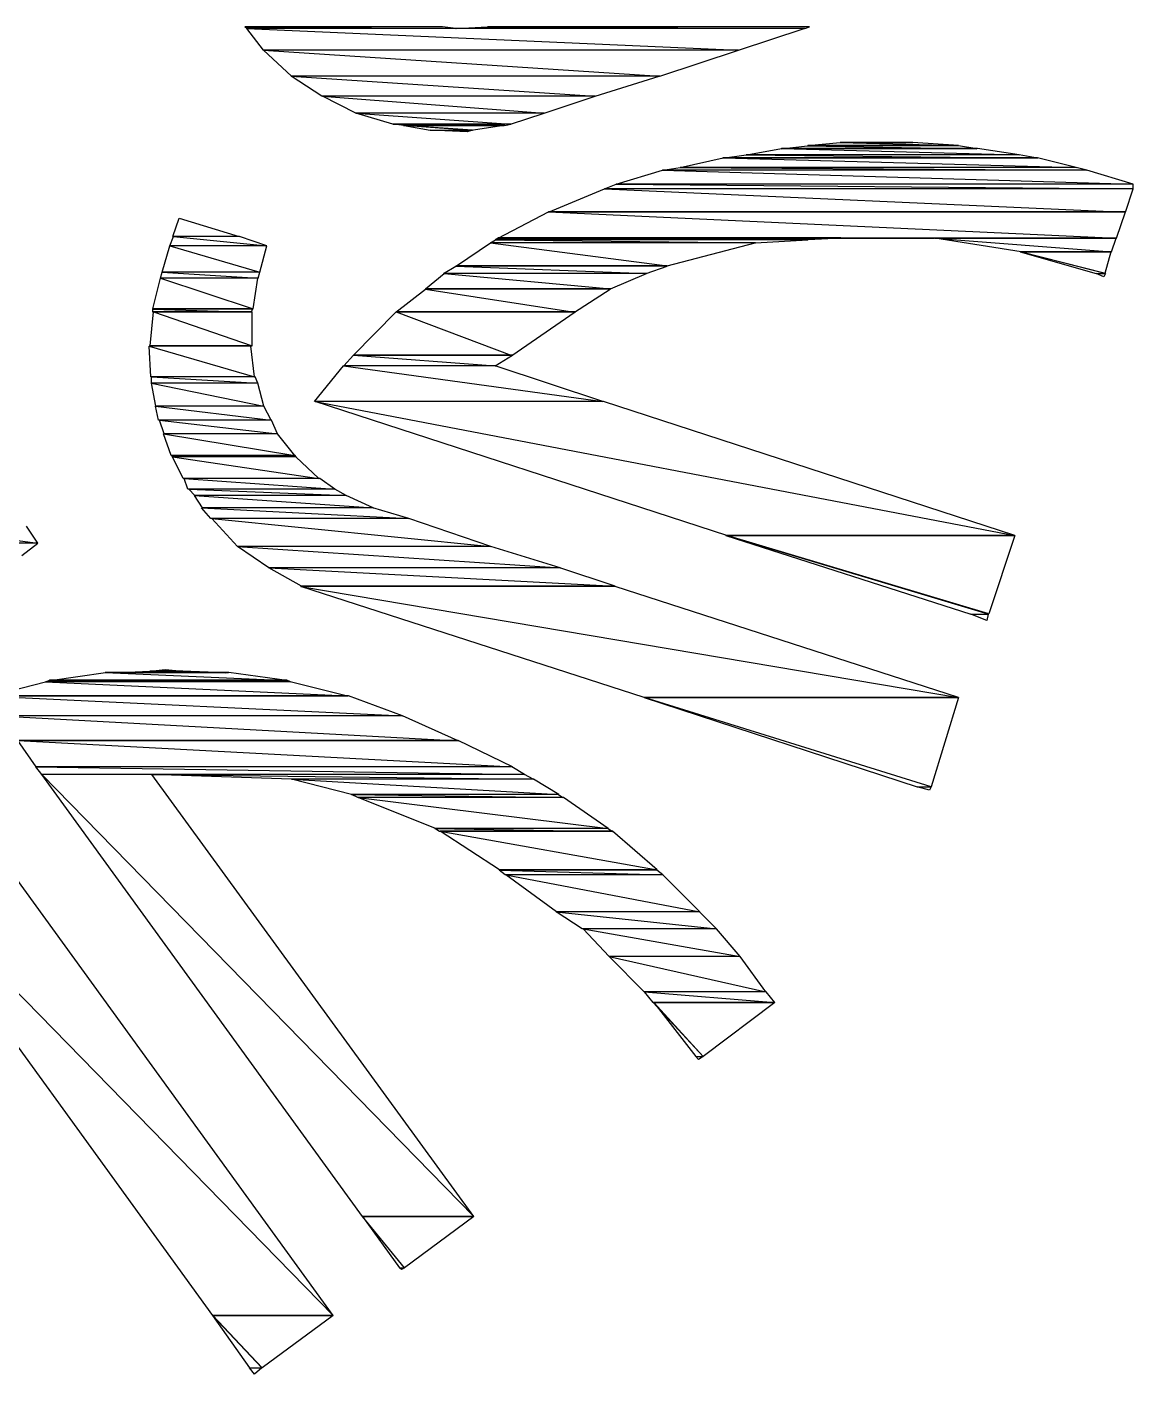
# Model space of a CAD drawing. Header units: millimetres. Extents: x 10 to 831, y 7 to 587.
# Drawn here: x 765.47 to 773.06, y 141.43 to 150.68 of the extents above; entities that cross this region are included whole.
import ezdxf

# ---------------------------------------------------------------- set-up
doc = ezdxf.new("R2010")
doc.units = ezdxf.units.MM
doc.layers.get('0').update_dxf_attribs({"linetype": 'CONTINUOUS'})

msp = doc.modelspace()

# ---------------------------------------------------------------- linework, layer by layer
at = {"color": 0}
for p, q in [((768.322, 150.682), (766.964, 150.682)), ((766.964, 150.682), (768.413, 150.671)), ((766.964, 150.682), (768.413, 150.671)), ((768.322, 150.682), (766.964, 150.682)), ((766.964, 150.682), (768.413, 150.671)), ((766.964, 150.682), (768.413, 150.671)), ((766.978, 150.671), (766.964, 150.682)), ((768.413, 150.671), (766.978, 150.671)), ((768.413, 150.671), (766.978, 150.671)), ((770.805, 150.671), (766.978, 150.671)), ((766.978, 150.671), (770.354, 150.523)), ((766.978, 150.671), (770.354, 150.523)), ((770.805, 150.671), (766.978, 150.671)), ((766.978, 150.671), (770.354, 150.523)), ((766.978, 150.671), (770.354, 150.523)), ((767.091, 150.523), (766.978, 150.671)), ((768.413, 150.671), (768.322, 150.682)), ((768.413, 150.671), (768.322, 150.682)), ((768.417, 150.672), (768.629, 150.682)), ((770.809, 150.672), (768.417, 150.672)), ((770.809, 150.672), (768.417, 150.672)), ((770.841, 150.682), (768.629, 150.682)), ((768.629, 150.682), (770.809, 150.672)), ((768.629, 150.682), (770.809, 150.672)), ((770.841, 150.682), (768.629, 150.682)), ((768.629, 150.682), (770.809, 150.672)), ((768.629, 150.682), (770.809, 150.672)), ((770.354, 150.523), (770.805, 150.671)), ((770.354, 150.523), (770.805, 150.671)), ((770.809, 150.672), (770.841, 150.682)), ((770.809, 150.672), (770.841, 150.682)), ((770.354, 150.523), (767.091, 150.523)), ((770.354, 150.523), (767.091, 150.523)), ((770.354, 150.523), (767.091, 150.523)), ((767.091, 150.523), (769.814, 150.343)), ((767.091, 150.523), (769.814, 150.343)), ((770.354, 150.523), (767.091, 150.523)), ((767.091, 150.523), (769.814, 150.343)), ((767.091, 150.523), (769.814, 150.343)), ((767.285, 150.343), (767.091, 150.523)), ((769.814, 150.343), (770.354, 150.523)), ((769.814, 150.343), (770.354, 150.523)), ((769.81, 150.343), (767.281, 150.343)), ((767.281, 150.343), (769.369, 150.206)), ((767.281, 150.343), (769.369, 150.206)), ((769.81, 150.343), (767.281, 150.343)), ((767.281, 150.343), (769.369, 150.206)), ((767.281, 150.343), (769.369, 150.206)), ((767.493, 150.206), (767.281, 150.343)), ((769.814, 150.343), (767.285, 150.343)), ((769.814, 150.343), (767.285, 150.343)), ((769.369, 150.206), (769.81, 150.343)), ((769.369, 150.206), (769.81, 150.343)), ((769.369, 150.206), (767.493, 150.206)), ((769.369, 150.206), (767.493, 150.206)), ((769.369, 150.206), (767.496, 150.206)), ((767.496, 150.206), (769.02, 150.089)), ((767.496, 150.206), (769.02, 150.089)), ((769.369, 150.206), (767.496, 150.206)), ((767.496, 150.206), (769.02, 150.089)), ((767.496, 150.206), (769.02, 150.089)), ((767.726, 150.089), (767.496, 150.206)), ((769.02, 150.089), (769.369, 150.206)), ((769.02, 150.089), (769.369, 150.206)), ((769.02, 150.089), (767.726, 150.089)), ((769.02, 150.089), (767.726, 150.089)), ((769.02, 150.089), (767.726, 150.089)), ((767.726, 150.089), (768.787, 150.015)), ((767.726, 150.089), (768.787, 150.015)), ((769.02, 150.089), (767.726, 150.089)), ((767.726, 150.089), (768.787, 150.015)), ((767.726, 150.089), (768.787, 150.015)), ((767.98, 150.015), (767.726, 150.089)), ((768.787, 150.015), (769.02, 150.089)), ((768.787, 150.015), (769.02, 150.089)), ((768.787, 150.015), (767.98, 150.015)), ((768.787, 150.015), (767.98, 150.015)), ((768.791, 150.015), (767.983, 150.015)), ((767.983, 150.015), (768.749, 150.005)), ((767.983, 150.015), (768.749, 150.005)), ((768.791, 150.015), (767.983, 150.015)), ((767.983, 150.015), (768.749, 150.005)), ((767.983, 150.015), (768.749, 150.005)), ((768.057, 150.005), (767.983, 150.015)), ((768.054, 150.005), (768.742, 150.005)), ((768.054, 150.005), (768.742, 150.005)), ((768.519, 149.972), (768.054, 150.005)), ((768.749, 150.005), (768.057, 150.005)), ((768.749, 150.005), (768.057, 150.005)), ((768.057, 150.005), (768.237, 149.973)), ((768.526, 149.973), (768.057, 150.005)), ((768.057, 150.005), (768.237, 149.973)), ((768.526, 149.973), (768.057, 150.005)), ((768.237, 149.973), (768.526, 149.973)), ((768.237, 149.973), (768.526, 149.973)), ((768.237, 149.973), (768.526, 149.973)), ((768.237, 149.973), (768.526, 149.973)), ((768.491, 149.962), (768.237, 149.973)), ((768.526, 149.973), (768.491, 149.962)), ((768.526, 149.973), (768.491, 149.962)), ((768.742, 150.005), (768.519, 149.972)), ((768.742, 150.005), (768.519, 149.972)), ((768.749, 150.005), (768.791, 150.015)), ((768.749, 150.005), (768.791, 150.015)), ((770.647, 149.845), (770.827, 149.866)), ((771.864, 149.866), (770.827, 149.866)), ((770.827, 149.866), (771.991, 149.845)), ((770.827, 149.866), (771.991, 149.845)), ((771.864, 149.866), (770.827, 149.866)), ((770.827, 149.866), (771.991, 149.845)), ((770.827, 149.866), (771.991, 149.845)), ((770.83, 149.867), (771.052, 149.888)), ((771.864, 149.867), (770.83, 149.867)), ((771.864, 149.867), (770.83, 149.867)), ((771.55, 149.888), (771.052, 149.888)), ((771.55, 149.888), (771.052, 149.888)), ((771.052, 149.888), (771.465, 149.888)), ((771.55, 149.888), (771.052, 149.888)), ((771.052, 149.888), (771.864, 149.867)), ((771.052, 149.888), (771.864, 149.867)), ((771.55, 149.888), (771.052, 149.888)), ((771.052, 149.888), (771.864, 149.867)), ((771.052, 149.888), (771.864, 149.867)), ((771.465, 149.888), (771.55, 149.888)), ((771.465, 149.888), (771.55, 149.888)), ((771.864, 149.867), (771.55, 149.888)), ((771.864, 149.867), (771.55, 149.888)), ((771.991, 149.845), (771.864, 149.866)), ((771.991, 149.845), (771.864, 149.866)), ((769.952, 149.718), (770.248, 149.783)), ((770.244, 149.782), (770.407, 149.804)), ((772.407, 149.782), (770.244, 149.782)), ((772.407, 149.782), (770.244, 149.782)), ((772.407, 149.783), (770.248, 149.783)), ((770.248, 149.783), (772.672, 149.718)), ((770.248, 149.783), (772.672, 149.718)), ((772.407, 149.783), (770.248, 149.783)), ((770.248, 149.783), (772.672, 149.718)), ((770.248, 149.783), (772.672, 149.718)), ((772.28, 149.804), (770.407, 149.804)), ((770.407, 149.804), (772.407, 149.782)), ((770.407, 149.804), (772.407, 149.782)), ((772.28, 149.804), (770.407, 149.804)), ((770.407, 149.804), (772.407, 149.782)), ((770.407, 149.804), (772.407, 149.782)), ((770.41, 149.804), (770.65, 149.847)), ((772.28, 149.804), (770.41, 149.804)), ((772.28, 149.804), (770.41, 149.804)), ((771.991, 149.845), (770.647, 149.845)), ((771.991, 149.845), (770.647, 149.845)), ((771.994, 149.847), (770.65, 149.847)), ((770.65, 149.847), (772.28, 149.804)), ((770.65, 149.847), (772.28, 149.804)), ((771.994, 149.847), (770.65, 149.847)), ((770.65, 149.847), (772.28, 149.804)), ((770.65, 149.847), (772.28, 149.804)), ((772.28, 149.804), (771.994, 149.847)), ((772.28, 149.804), (771.994, 149.847)), ((772.407, 149.782), (772.28, 149.804)), ((772.407, 149.782), (772.28, 149.804)), ((772.672, 149.718), (772.407, 149.783)), ((772.672, 149.718), (772.407, 149.783)), ((769.514, 149.602), (769.832, 149.698)), ((772.746, 149.698), (769.832, 149.698)), ((769.832, 149.698), (773.063, 149.602)), ((769.832, 149.698), (773.063, 149.602)), ((772.746, 149.698), (769.832, 149.698)), ((769.832, 149.698), (773.063, 149.602)), ((769.832, 149.698), (773.063, 149.602)), ((769.835, 149.698), (769.952, 149.718)), ((772.746, 149.698), (769.835, 149.698)), ((772.746, 149.698), (769.835, 149.698)), ((772.672, 149.718), (769.952, 149.718)), ((772.672, 149.718), (769.952, 149.718)), ((772.672, 149.718), (769.952, 149.718)), ((769.952, 149.718), (772.746, 149.698)), ((769.952, 149.718), (772.746, 149.698)), ((772.672, 149.718), (769.952, 149.718)), ((769.952, 149.718), (772.746, 149.698)), ((769.952, 149.718), (772.746, 149.698)), ((772.746, 149.698), (772.672, 149.718)), ((772.746, 149.698), (772.672, 149.718)), ((773.063, 149.602), (772.746, 149.698)), ((773.063, 149.602), (772.746, 149.698)), ((769.433, 149.571), (769.514, 149.602)), ((773.063, 149.602), (769.514, 149.602)), ((773.063, 149.602), (769.514, 149.602)), ((773.063, 149.602), (769.514, 149.602)), ((769.514, 149.602), (773.063, 149.571)), ((769.514, 149.602), (773.063, 149.571)), ((773.063, 149.602), (769.514, 149.602)), ((769.514, 149.602), (773.063, 149.571)), ((769.514, 149.602), (773.063, 149.571)), ((773.063, 149.571), (773.063, 149.602)), ((773.063, 149.571), (773.063, 149.602)), ((769.048, 149.411), (769.433, 149.571)), ((773.063, 149.571), (769.433, 149.571)), ((773.063, 149.571), (769.433, 149.571)), ((773.063, 149.571), (769.433, 149.571)), ((769.433, 149.571), (773.01, 149.411)), ((769.433, 149.571), (773.01, 149.411)), ((773.063, 149.571), (769.433, 149.571)), ((769.433, 149.571), (773.01, 149.411)), ((769.433, 149.571), (773.01, 149.411)), ((773.01, 149.411), (773.063, 149.571)), ((773.01, 149.411), (773.063, 149.571)), ((768.703, 149.232), (769.048, 149.412)), ((773.01, 149.412), (769.048, 149.412)), ((769.048, 149.412), (772.95, 149.232)), ((769.048, 149.412), (772.95, 149.232)), ((773.01, 149.412), (769.048, 149.412)), ((769.048, 149.412), (772.95, 149.232)), ((769.048, 149.412), (772.95, 149.232)), ((773.01, 149.411), (769.048, 149.411)), ((773.01, 149.411), (769.048, 149.411)), ((772.95, 149.232), (773.01, 149.412)), ((772.95, 149.232), (773.01, 149.412)), ((766.47, 149.243), (766.512, 149.37)), ((766.512, 149.37), (766.925, 149.243)), ((766.512, 149.37), (766.925, 149.243)), ((766.449, 149.179), (766.473, 149.243)), ((766.925, 149.243), (766.47, 149.243)), ((766.925, 149.243), (766.47, 149.243)), ((766.928, 149.243), (766.473, 149.243)), ((766.473, 149.243), (767.115, 149.179)), ((766.473, 149.243), (767.115, 149.179)), ((766.928, 149.243), (766.473, 149.243)), ((766.473, 149.243), (767.115, 149.179)), ((766.473, 149.243), (767.115, 149.179)), ((767.115, 149.179), (766.928, 149.243)), ((767.115, 149.179), (766.928, 149.243)), ((768.65, 149.2), (768.685, 149.221)), ((768.685, 149.222), (768.703, 149.233)), ((770.834, 149.222), (768.685, 149.222)), ((770.834, 149.222), (768.685, 149.222)), ((770.83, 149.221), (768.685, 149.221)), ((768.685, 149.221), (770.47, 149.2)), ((768.685, 149.221), (770.47, 149.2)), ((770.83, 149.221), (768.685, 149.221)), ((768.685, 149.221), (770.47, 149.2)), ((768.685, 149.221), (770.47, 149.2)), ((771.056, 149.233), (768.703, 149.233)), ((768.703, 149.233), (770.834, 149.222)), ((768.703, 149.233), (770.834, 149.222)), ((771.056, 149.233), (768.703, 149.233)), ((768.703, 149.233), (770.834, 149.222)), ((768.703, 149.233), (770.834, 149.222)), ((772.95, 149.232), (768.703, 149.232)), ((772.95, 149.232), (768.703, 149.232)), ((771.056, 149.232), (768.703, 149.232)), ((768.703, 149.232), (771.056, 149.232)), ((771.056, 149.232), (768.703, 149.232)), ((768.703, 149.232), (771.698, 149.232)), ((771.056, 149.232), (768.703, 149.232)), ((768.703, 149.232), (771.056, 149.232)), ((771.056, 149.232), (768.703, 149.232)), ((768.703, 149.232), (771.698, 149.232)), ((770.47, 149.2), (770.83, 149.221)), ((770.47, 149.2), (770.83, 149.221)), ((770.834, 149.222), (771.056, 149.233)), ((770.834, 149.222), (771.056, 149.233)), ((771.056, 149.232), (771.056, 149.232)), ((771.056, 149.232), (771.056, 149.232)), ((771.698, 149.232), (771.056, 149.232)), ((771.701, 149.232), (772.947, 149.232)), ((772.947, 149.232), (771.701, 149.232)), ((772.947, 149.232), (771.701, 149.232)), ((771.701, 149.232), (772.947, 149.232)), ((772.947, 149.232), (771.701, 149.232)), ((772.947, 149.232), (771.701, 149.232)), ((771.701, 149.232), (772.947, 149.232)), ((772.947, 149.232), (771.701, 149.232)), ((771.701, 149.232), (772.915, 149.137)), ((771.701, 149.232), (772.915, 149.137)), ((772.947, 149.232), (771.701, 149.232)), ((771.701, 149.232), (772.915, 149.137)), ((771.701, 149.232), (772.915, 149.137)), ((772.294, 149.137), (771.701, 149.232)), ((772.915, 149.137), (772.947, 149.232)), ((772.915, 149.137), (772.947, 149.232)), ((772.947, 149.232), (772.947, 149.232)), ((772.947, 149.232), (772.947, 149.232)), ((772.947, 149.232), (772.947, 149.232)), ((772.947, 149.232), (772.947, 149.232)), ((766.396, 148.999), (766.449, 149.179)), ((767.115, 149.179), (766.449, 149.179)), ((767.115, 149.179), (766.449, 149.179)), ((767.115, 149.179), (766.449, 149.179)), ((766.449, 149.179), (767.066, 148.999)), ((766.449, 149.179), (767.066, 148.999)), ((767.115, 149.179), (766.449, 149.179)), ((766.449, 149.179), (767.066, 148.999)), ((766.449, 149.179), (767.066, 148.999)), ((767.066, 148.999), (767.115, 149.179)), ((767.066, 148.999), (767.115, 149.179)), ((768.417, 149.042), (768.65, 149.2)), ((770.47, 149.2), (768.65, 149.2)), ((770.47, 149.2), (768.65, 149.2)), ((770.467, 149.2), (768.65, 149.2)), ((768.65, 149.2), (769.863, 149.042)), ((768.65, 149.2), (769.863, 149.042)), ((770.467, 149.2), (768.65, 149.2)), ((768.65, 149.2), (769.863, 149.042)), ((768.65, 149.2), (769.863, 149.042)), ((769.863, 149.042), (770.467, 149.2)), ((769.863, 149.042), (770.467, 149.2)), ((772.287, 149.137), (772.809, 148.988)), ((772.873, 148.988), (772.287, 149.137)), ((772.287, 149.137), (772.809, 148.988)), ((772.873, 148.988), (772.287, 149.137)), ((772.287, 149.137), (772.911, 149.137)), ((772.287, 149.137), (772.911, 149.137)), ((772.869, 148.988), (772.287, 149.137)), ((772.915, 149.137), (772.294, 149.137)), ((772.915, 149.137), (772.294, 149.137)), ((772.911, 149.137), (772.869, 148.988)), ((772.911, 149.137), (772.869, 148.988)), ((768.329, 148.988), (768.413, 149.04)), ((769.863, 149.04), (768.413, 149.04)), ((768.413, 149.04), (769.719, 148.988)), ((768.413, 149.04), (769.719, 148.988)), ((769.863, 149.04), (768.413, 149.04)), ((768.413, 149.04), (769.719, 148.988)), ((768.413, 149.04), (769.719, 148.988)), ((769.863, 149.042), (768.417, 149.042)), ((769.863, 149.042), (768.417, 149.042)), ((769.719, 148.988), (769.863, 149.04)), ((769.719, 148.988), (769.863, 149.04)), ((766.332, 148.746), (766.385, 148.956)), ((766.385, 148.958), (766.396, 148.999)), ((767.055, 148.958), (766.385, 148.958)), ((767.055, 148.958), (766.385, 148.958)), ((767.052, 148.956), (766.385, 148.956)), ((766.385, 148.956), (767.02, 148.746)), ((766.385, 148.956), (767.02, 148.746)), ((767.052, 148.956), (766.385, 148.956)), ((766.385, 148.956), (767.02, 148.746)), ((766.385, 148.956), (767.02, 148.746)), ((767.066, 148.999), (766.396, 148.999)), ((767.066, 148.999), (766.396, 148.999)), ((767.066, 148.999), (766.396, 148.999)), ((766.396, 148.999), (767.055, 148.958)), ((766.396, 148.999), (767.055, 148.958)), ((767.066, 148.999), (766.396, 148.999)), ((766.396, 148.999), (767.055, 148.958)), ((766.396, 148.999), (767.055, 148.958)), ((767.02, 148.746), (767.052, 148.956)), ((767.02, 148.746), (767.052, 148.956)), ((767.055, 148.958), (767.066, 148.999)), ((767.055, 148.958), (767.066, 148.999)), ((768.205, 148.883), (768.332, 148.989)), ((769.719, 148.988), (768.329, 148.988)), ((769.719, 148.988), (768.329, 148.988)), ((769.722, 148.989), (768.332, 148.989)), ((768.332, 148.989), (769.475, 148.883)), ((768.332, 148.989), (769.475, 148.883)), ((769.722, 148.989), (768.332, 148.989)), ((768.332, 148.989), (769.475, 148.883)), ((768.332, 148.989), (769.475, 148.883)), ((769.475, 148.883), (769.722, 148.989)), ((769.475, 148.883), (769.722, 148.989)), ((772.809, 148.988), (772.873, 148.988)), ((772.809, 148.988), (772.873, 148.988)), ((772.809, 148.988), (772.873, 148.988)), ((772.809, 148.988), (772.873, 148.988)), ((772.862, 148.967), (772.809, 148.988)), ((772.873, 148.988), (772.862, 148.967)), ((772.873, 148.988), (772.862, 148.967)), ((768.001, 148.723), (768.205, 148.882)), ((769.475, 148.883), (768.205, 148.883)), ((769.475, 148.883), (768.205, 148.883)), ((769.472, 148.882), (768.205, 148.882)), ((768.205, 148.882), (769.228, 148.723)), ((768.205, 148.882), (769.228, 148.723)), ((769.472, 148.882), (768.205, 148.882)), ((768.205, 148.882), (769.228, 148.723)), ((768.205, 148.882), (769.228, 148.723)), ((769.228, 148.723), (769.472, 148.882)), ((769.228, 148.723), (769.472, 148.882)), ((767.02, 148.746), (766.332, 148.746)), ((767.02, 148.746), (766.332, 148.746)), ((767.016, 148.744), (766.332, 148.744)), ((766.332, 148.744), (767.009, 148.723)), ((766.332, 148.744), (767.009, 148.723)), ((767.016, 148.744), (766.332, 148.744)), ((766.332, 148.744), (767.009, 148.723)), ((766.332, 148.744), (767.009, 148.723)), ((766.332, 148.723), (766.332, 148.744)), ((767.009, 148.723), (767.016, 148.744)), ((767.009, 148.723), (767.016, 148.744)), ((766.314, 148.492), (766.336, 148.725)), ((766.314, 148.492), (766.336, 148.725)), ((767.009, 148.723), (766.332, 148.723)), ((767.009, 148.723), (766.332, 148.723)), ((767.013, 148.725), (766.336, 148.725)), ((766.336, 148.725), (767.013, 148.492)), ((766.336, 148.725), (767.013, 148.492)), ((767.013, 148.725), (766.336, 148.725)), ((766.336, 148.725), (767.013, 148.492)), ((766.336, 148.725), (767.013, 148.492)), ((767.013, 148.492), (767.013, 148.725)), ((767.013, 148.492), (767.013, 148.725)), ((767.708, 148.427), (768.004, 148.725)), ((769.228, 148.723), (768.001, 148.723)), ((769.228, 148.723), (768.001, 148.723)), ((769.232, 148.725), (768.004, 148.725)), ((768.004, 148.725), (768.798, 148.427)), ((768.004, 148.725), (768.798, 148.427)), ((769.232, 148.725), (768.004, 148.725)), ((768.004, 148.725), (768.798, 148.427)), ((768.004, 148.725), (768.798, 148.427)), ((768.798, 148.427), (769.232, 148.725)), ((768.798, 148.427), (769.232, 148.725)), ((767.006, 148.491), (766.307, 148.491)), ((766.307, 148.491), (767.031, 148.28)), ((766.307, 148.491), (767.031, 148.28)), ((767.006, 148.491), (766.307, 148.491)), ((766.307, 148.491), (767.031, 148.28)), ((766.307, 148.491), (767.031, 148.28)), ((766.318, 148.28), (766.307, 148.491)), ((767.013, 148.492), (766.314, 148.492)), ((767.013, 148.492), (766.314, 148.492)), ((766.314, 148.492), (767.013, 148.492)), ((766.314, 148.492), (767.013, 148.492)), ((767.013, 148.492), (766.314, 148.492)), ((767.013, 148.492), (766.314, 148.492)), ((766.314, 148.492), (767.013, 148.492)), ((766.314, 148.492), (767.013, 148.492)), ((767.013, 148.492), (766.314, 148.492)), ((767.031, 148.28), (767.006, 148.491)), ((767.031, 148.28), (767.006, 148.491)), ((767.013, 148.492), (767.013, 148.492)), ((767.013, 148.492), (767.013, 148.492)), ((767.644, 148.354), (767.711, 148.428)), ((768.798, 148.427), (767.708, 148.427)), ((768.798, 148.427), (767.708, 148.427)), ((768.802, 148.428), (767.711, 148.428)), ((767.711, 148.428), (768.682, 148.354)), ((767.711, 148.428), (768.682, 148.354)), ((768.802, 148.428), (767.711, 148.428)), ((767.711, 148.428), (768.682, 148.354)), ((767.711, 148.428), (768.682, 148.354)), ((768.682, 148.354), (768.802, 148.428)), ((768.682, 148.354), (768.802, 148.428)), ((767.031, 148.28), (766.318, 148.28)), ((767.031, 148.28), (766.318, 148.28)), ((767.034, 148.28), (766.322, 148.28)), ((766.322, 148.28), (767.052, 148.237)), ((766.322, 148.28), (767.052, 148.237)), ((767.034, 148.28), (766.322, 148.28)), ((766.322, 148.28), (767.052, 148.237)), ((766.322, 148.28), (767.052, 148.237)), ((766.322, 148.237), (766.322, 148.28)), ((767.052, 148.237), (767.034, 148.28)), ((767.052, 148.237), (767.034, 148.28)), ((767.443, 148.11), (767.641, 148.354)), ((768.682, 148.354), (767.641, 148.354)), ((767.641, 148.354), (769.422, 148.11)), ((767.641, 148.354), (769.422, 148.11)), ((768.682, 148.354), (767.641, 148.354)), ((767.641, 148.354), (769.422, 148.11)), ((767.641, 148.354), (769.422, 148.11)), ((768.682, 148.354), (767.644, 148.354)), ((768.682, 148.354), (767.644, 148.354)), ((769.422, 148.11), (768.682, 148.354)), ((769.422, 148.11), (768.682, 148.354)), ((767.052, 148.237), (766.322, 148.237)), ((767.052, 148.237), (766.322, 148.237)), ((767.052, 148.237), (766.322, 148.237)), ((766.322, 148.237), (767.094, 148.078)), ((766.322, 148.237), (767.094, 148.078)), ((767.052, 148.237), (766.322, 148.237)), ((766.322, 148.237), (767.094, 148.078)), ((766.322, 148.237), (767.094, 148.078)), ((766.353, 148.078), (766.322, 148.237)), ((767.094, 148.078), (767.052, 148.237)), ((767.094, 148.078), (767.052, 148.237)), ((769.422, 148.11), (767.443, 148.11)), ((769.422, 148.11), (767.443, 148.11)), ((769.426, 148.11), (767.447, 148.11)), ((767.447, 148.11), (772.252, 147.189)), ((767.447, 148.11), (772.252, 147.189)), ((769.426, 148.11), (767.447, 148.11)), ((767.447, 148.11), (772.252, 147.189)), ((767.447, 148.11), (772.252, 147.189)), ((770.273, 147.189), (767.447, 148.11)), ((772.252, 147.189), (769.426, 148.11)), ((772.252, 147.189), (769.426, 148.11)), ((767.094, 148.078), (766.35, 148.078)), ((766.35, 148.078), (767.144, 147.982)), ((766.35, 148.078), (767.144, 147.982)), ((767.094, 148.078), (766.35, 148.078)), ((766.35, 148.078), (767.144, 147.982)), ((766.35, 148.078), (767.144, 147.982)), ((766.371, 147.982), (766.35, 148.078)), ((767.094, 148.078), (766.353, 148.078)), ((767.094, 148.078), (766.353, 148.078)), ((767.144, 147.982), (767.094, 148.078)), ((767.144, 147.982), (767.094, 148.078)), ((767.144, 147.982), (766.371, 147.982)), ((767.144, 147.982), (766.371, 147.982)), ((767.147, 147.983), (766.378, 147.983)), ((766.378, 147.983), (767.189, 147.888)), ((766.378, 147.983), (767.189, 147.888)), ((767.147, 147.983), (766.378, 147.983)), ((766.378, 147.983), (767.189, 147.888)), ((766.378, 147.983), (767.189, 147.888)), ((766.41, 147.888), (766.378, 147.983)), ((767.189, 147.888), (767.147, 147.983)), ((767.189, 147.888), (767.147, 147.983)), ((767.189, 147.888), (766.406, 147.888)), ((766.406, 147.888), (767.306, 147.739)), ((766.406, 147.888), (767.306, 147.739)), ((767.189, 147.888), (766.406, 147.888)), ((766.406, 147.888), (767.306, 147.739)), ((766.406, 147.888), (767.306, 147.739)), ((766.459, 147.739), (766.406, 147.888)), ((767.189, 147.888), (766.41, 147.888)), ((767.189, 147.888), (766.41, 147.888)), ((767.306, 147.739), (767.189, 147.888)), ((767.306, 147.739), (767.189, 147.888)), ((767.306, 147.739), (766.459, 147.739)), ((767.306, 147.739), (766.459, 147.739)), ((767.309, 147.739), (766.459, 147.739)), ((766.459, 147.739), (767.316, 147.73)), ((766.459, 147.739), (767.316, 147.73)), ((767.309, 147.739), (766.459, 147.739)), ((766.459, 147.739), (767.316, 147.73)), ((766.459, 147.739), (767.316, 147.73)), ((766.47, 147.73), (766.459, 147.739)), ((767.313, 147.729), (766.466, 147.729)), ((766.466, 147.729), (767.472, 147.581)), ((766.466, 147.729), (767.472, 147.581)), ((767.313, 147.729), (766.466, 147.729)), ((766.466, 147.729), (767.472, 147.581)), ((766.466, 147.729), (767.472, 147.581)), ((766.54, 147.581), (766.466, 147.729)), ((767.316, 147.73), (766.47, 147.73)), ((767.316, 147.73), (766.47, 147.73)), ((767.316, 147.73), (767.309, 147.739)), ((767.316, 147.73), (767.309, 147.739)), ((767.472, 147.581), (767.313, 147.729)), ((767.472, 147.581), (767.313, 147.729)), ((767.472, 147.581), (766.54, 147.581)), ((767.472, 147.581), (766.54, 147.581)), ((767.479, 147.581), (766.547, 147.581)), ((766.547, 147.581), (767.581, 147.507)), ((766.547, 147.581), (767.581, 147.507)), ((767.479, 147.581), (766.547, 147.581)), ((766.547, 147.581), (767.581, 147.507)), ((766.547, 147.581), (767.581, 147.507)), ((766.572, 147.507), (766.547, 147.581)), ((767.581, 147.507), (767.479, 147.581)), ((767.581, 147.507), (767.479, 147.581)), ((767.581, 147.507), (766.572, 147.507)), ((767.581, 147.507), (766.572, 147.507)), ((767.581, 147.508), (766.579, 147.508)), ((766.579, 147.508), (767.659, 147.465)), ((766.579, 147.508), (767.659, 147.465)), ((767.581, 147.508), (766.579, 147.508)), ((766.579, 147.508), (767.659, 147.465)), ((766.579, 147.508), (767.659, 147.465)), ((766.621, 147.465), (766.579, 147.508)), ((767.659, 147.465), (766.618, 147.465)), ((766.618, 147.465), (767.846, 147.38)), ((766.618, 147.465), (767.846, 147.38)), ((767.659, 147.465), (766.618, 147.465)), ((766.618, 147.465), (767.846, 147.38)), ((766.618, 147.465), (767.846, 147.38)), ((766.674, 147.38), (766.618, 147.465)), ((767.659, 147.465), (766.621, 147.465)), ((767.659, 147.465), (766.621, 147.465)), ((767.659, 147.465), (767.581, 147.508)), ((767.659, 147.465), (767.581, 147.508)), ((767.846, 147.38), (767.659, 147.465)), ((767.846, 147.38), (767.659, 147.465)), ((767.842, 147.38), (766.667, 147.38)), ((766.667, 147.38), (768.089, 147.306)), ((766.667, 147.38), (768.089, 147.306)), ((767.842, 147.38), (766.667, 147.38)), ((766.667, 147.38), (768.089, 147.306)), ((766.667, 147.38), (768.089, 147.306)), ((766.731, 147.306), (766.667, 147.38)), ((767.846, 147.38), (766.674, 147.38)), ((767.846, 147.38), (766.674, 147.38)), ((768.089, 147.306), (767.842, 147.38)), ((768.089, 147.306), (767.842, 147.38)), ((768.089, 147.306), (766.731, 147.306)), ((768.089, 147.306), (766.731, 147.306)), ((768.089, 147.307), (766.738, 147.307)), ((766.738, 147.307), (768.653, 147.115)), ((766.738, 147.307), (768.653, 147.115)), ((768.089, 147.307), (766.738, 147.307)), ((766.738, 147.307), (768.653, 147.115)), ((766.738, 147.307), (768.653, 147.115)), ((766.914, 147.115), (766.738, 147.307)), ((768.653, 147.115), (768.089, 147.307)), ((768.653, 147.115), (768.089, 147.307)), ((764.663, 147.253), (765.542, 147.137)), ((764.663, 147.253), (765.542, 147.137)), ((764.663, 147.253), (765.542, 147.137)), ((764.663, 147.253), (765.542, 147.137)), ((765.542, 147.137), (765.464, 147.253)), ((765.542, 147.137), (765.464, 147.253)), ((770.266, 147.189), (771.948, 146.649)), ((772.068, 146.649), (770.266, 147.189)), ((770.266, 147.189), (771.948, 146.649)), ((772.068, 146.649), (770.266, 147.189)), ((772.252, 147.189), (770.273, 147.189)), ((772.252, 147.189), (770.273, 147.189)), ((770.273, 147.189), (772.252, 147.189)), ((770.273, 147.189), (772.252, 147.189)), ((772.072, 146.651), (770.273, 147.189)), ((772.252, 147.189), (772.072, 146.651)), ((772.252, 147.189), (772.072, 146.651)), ((765.542, 147.137), (764.568, 147.137)), ((765.542, 147.137), (764.568, 147.137)), ((765.542, 147.137), (764.568, 147.137)), ((765.542, 147.137), (764.568, 147.137)), ((765.433, 147.052), (765.542, 147.137)), ((765.433, 147.052), (765.542, 147.137)), ((768.653, 147.115), (766.914, 147.115)), ((768.653, 147.115), (766.914, 147.115)), ((768.653, 147.115), (766.914, 147.115)), ((766.914, 147.115), (769.13, 146.968)), ((766.914, 147.115), (769.13, 146.968)), ((768.653, 147.115), (766.914, 147.115)), ((766.914, 147.115), (769.13, 146.968)), ((766.914, 147.115), (769.13, 146.968)), ((767.129, 146.968), (766.914, 147.115)), ((769.13, 146.968), (768.653, 147.115)), ((769.13, 146.968), (768.653, 147.115)), ((769.13, 146.968), (767.129, 146.968)), ((769.13, 146.968), (767.129, 146.968)), ((769.126, 146.968), (767.129, 146.968)), ((767.129, 146.968), (769.507, 146.841)), ((767.129, 146.968), (769.507, 146.841)), ((769.126, 146.968), (767.129, 146.968)), ((767.129, 146.968), (769.507, 146.841)), ((767.129, 146.968), (769.507, 146.841)), ((767.352, 146.841), (767.129, 146.968)), ((769.507, 146.841), (769.126, 146.968)), ((769.507, 146.841), (769.126, 146.968)), ((769.507, 146.84), (767.348, 146.84)), ((767.348, 146.84), (771.864, 146.078)), ((767.348, 146.84), (771.864, 146.078)), ((769.507, 146.84), (767.348, 146.84)), ((767.348, 146.84), (771.864, 146.078)), ((767.348, 146.84), (771.864, 146.078)), ((769.705, 146.078), (767.348, 146.84)), ((769.507, 146.841), (767.352, 146.841)), ((769.507, 146.841), (767.352, 146.841)), ((771.864, 146.078), (769.507, 146.84)), ((771.864, 146.078), (769.507, 146.84)), ((771.948, 146.649), (772.068, 146.649)), ((771.948, 146.649), (772.068, 146.649)), ((771.948, 146.649), (772.068, 146.649)), ((771.948, 146.649), (772.068, 146.649)), ((772.058, 146.607), (771.948, 146.649)), ((772.068, 146.649), (772.058, 146.607)), ((772.068, 146.649), (772.058, 146.607)), ((765.627, 146.195), (766.008, 146.249)), ((766.851, 146.249), (766.004, 146.249)), ((766.851, 146.249), (766.004, 146.249)), ((766.004, 146.249), (766.057, 146.249)), ((766.854, 146.249), (766.008, 146.249)), ((766.008, 146.249), (767.253, 146.195)), ((766.008, 146.249), (767.253, 146.195)), ((766.854, 146.249), (766.008, 146.249)), ((766.008, 146.249), (767.253, 146.195)), ((766.008, 146.249), (767.253, 146.195)), ((766.057, 146.247), (766.311, 146.258)), ((766.826, 146.249), (766.057, 146.249)), ((766.057, 146.249), (766.851, 146.249)), ((766.057, 146.249), (766.851, 146.249)), ((766.826, 146.249), (766.057, 146.249)), ((766.057, 146.249), (766.851, 146.249)), ((766.057, 146.249), (766.851, 146.249)), ((766.83, 146.247), (766.057, 146.247)), ((766.83, 146.247), (766.057, 146.247)), ((766.533, 146.258), (766.311, 146.258)), ((766.311, 146.258), (766.83, 146.247)), ((766.311, 146.258), (766.83, 146.247)), ((766.533, 146.258), (766.311, 146.258)), ((766.311, 146.258), (766.83, 146.247)), ((766.311, 146.258), (766.83, 146.247)), ((766.314, 146.258), (766.417, 146.269)), ((766.537, 146.258), (766.314, 146.258)), ((766.537, 146.258), (766.314, 146.258)), ((766.417, 146.269), (766.537, 146.258)), ((766.417, 146.269), (766.537, 146.258)), ((766.83, 146.247), (766.533, 146.258)), ((766.83, 146.247), (766.533, 146.258)), ((766.851, 146.249), (766.826, 146.249)), ((766.851, 146.249), (766.826, 146.249)), ((767.253, 146.195), (766.854, 146.249)), ((767.253, 146.195), (766.854, 146.249)), ((765.214, 146.088), (765.595, 146.185)), ((767.274, 146.185), (765.595, 146.185)), ((765.595, 146.185), (767.659, 146.088)), ((765.595, 146.185), (767.659, 146.088)), ((767.274, 146.185), (765.595, 146.185)), ((765.595, 146.185), (767.659, 146.088)), ((765.595, 146.185), (767.659, 146.088)), ((765.598, 146.185), (765.623, 146.196)), ((767.278, 146.185), (765.598, 146.185)), ((767.278, 146.185), (765.598, 146.185)), ((767.253, 146.196), (765.623, 146.196)), ((765.623, 146.196), (767.278, 146.185)), ((765.623, 146.196), (767.278, 146.185)), ((767.253, 146.196), (765.623, 146.196)), ((765.623, 146.196), (767.278, 146.185)), ((765.623, 146.196), (767.278, 146.185)), ((767.253, 146.195), (765.627, 146.195)), ((767.253, 146.195), (765.627, 146.195)), ((767.278, 146.185), (767.253, 146.196)), ((767.278, 146.185), (767.253, 146.196)), ((767.659, 146.088), (767.274, 146.185)), ((767.659, 146.088), (767.274, 146.185)), ((767.673, 146.088), (765.179, 146.088)), ((767.673, 146.088), (765.179, 146.088)), ((767.676, 146.088), (765.179, 146.088)), ((765.179, 146.088), (768.047, 145.951)), ((765.179, 146.088), (768.047, 145.951)), ((767.676, 146.088), (765.179, 146.088)), ((765.179, 146.088), (768.047, 145.951)), ((765.179, 146.088), (768.047, 145.951)), ((767.655, 146.088), (765.207, 146.088)), ((765.207, 146.088), (767.673, 146.088)), ((765.207, 146.088), (767.673, 146.088)), ((767.655, 146.088), (765.207, 146.088)), ((765.207, 146.088), (767.673, 146.088)), ((765.207, 146.088), (767.673, 146.088)), ((767.659, 146.088), (765.214, 146.088)), ((767.659, 146.088), (765.214, 146.088)), ((767.673, 146.088), (767.655, 146.088)), ((767.673, 146.088), (767.655, 146.088)), ((768.047, 145.951), (767.676, 146.088)), ((768.047, 145.951), (767.676, 146.088)), ((771.864, 146.078), (769.705, 146.078)), ((771.864, 146.078), (769.705, 146.078)), ((769.705, 146.078), (771.581, 145.464)), ((771.677, 145.464), (769.705, 146.078)), ((769.705, 146.078), (771.581, 145.464)), ((771.677, 145.464), (769.705, 146.078)), ((769.705, 146.078), (771.864, 146.078)), ((769.705, 146.078), (771.864, 146.078)), ((771.677, 145.464), (769.705, 146.078)), ((771.864, 146.078), (771.677, 145.464)), ((771.864, 146.078), (771.677, 145.464)), ((768.047, 145.951), (765.274, 145.951)), ((765.274, 145.951), (768.428, 145.781)), ((765.274, 145.951), (768.428, 145.781)), ((768.047, 145.951), (765.274, 145.951)), ((765.274, 145.951), (768.428, 145.781)), ((765.274, 145.951), (768.428, 145.781)), ((768.047, 145.951), (765.277, 145.951)), ((768.047, 145.951), (765.277, 145.951)), ((768.428, 145.781), (768.047, 145.951)), ((768.428, 145.781), (768.047, 145.951)), ((768.428, 145.781), (765.401, 145.781)), ((768.428, 145.781), (765.401, 145.781)), ((768.428, 145.783), (765.404, 145.783)), ((765.404, 145.783), (768.802, 145.602)), ((765.404, 145.783), (768.802, 145.602)), ((768.428, 145.783), (765.404, 145.783)), ((765.404, 145.783), (768.802, 145.602)), ((765.404, 145.783), (768.802, 145.602)), ((765.531, 145.602), (765.404, 145.783)), ((768.802, 145.602), (768.428, 145.783)), ((768.802, 145.602), (768.428, 145.783)), ((768.798, 145.602), (765.528, 145.602)), ((765.528, 145.602), (768.883, 145.548)), ((765.528, 145.602), (768.883, 145.548)), ((768.798, 145.602), (765.528, 145.602)), ((765.528, 145.602), (768.883, 145.548)), ((765.528, 145.602), (768.883, 145.548)), ((765.57, 145.548), (765.528, 145.602)), ((768.802, 145.602), (765.531, 145.602)), ((768.802, 145.602), (765.531, 145.602)), ((768.883, 145.548), (768.798, 145.602)), ((768.883, 145.548), (768.798, 145.602)), ((766.325, 145.55), (765.57, 145.55)), ((765.57, 145.55), (768.537, 142.513)), ((765.57, 145.55), (768.537, 142.513)), ((766.325, 145.55), (765.57, 145.55)), ((765.57, 145.55), (768.537, 142.513)), ((765.57, 145.55), (768.537, 142.513)), ((767.771, 142.513), (765.57, 145.55)), ((768.883, 145.548), (765.57, 145.548)), ((768.883, 145.548), (765.57, 145.548)), ((768.883, 145.548), (766.322, 145.548)), ((766.322, 145.548), (768.943, 145.517)), ((766.322, 145.548), (768.943, 145.517)), ((768.883, 145.548), (766.322, 145.548)), ((766.322, 145.548), (768.943, 145.517)), ((766.322, 145.548), (768.943, 145.517)), ((767.285, 145.517), (766.322, 145.548)), ((768.537, 142.513), (766.325, 145.55)), ((768.537, 142.513), (766.325, 145.55)), ((768.943, 145.517), (767.285, 145.517)), ((768.943, 145.517), (767.285, 145.517)), ((768.946, 145.517), (767.285, 145.517)), ((767.285, 145.517), (769.119, 145.412)), ((767.285, 145.517), (769.119, 145.412)), ((768.946, 145.517), (767.285, 145.517)), ((767.285, 145.517), (769.119, 145.412)), ((767.285, 145.517), (769.119, 145.412)), ((767.697, 145.412), (767.285, 145.517)), ((768.943, 145.517), (768.883, 145.548)), ((768.943, 145.517), (768.883, 145.548)), ((769.119, 145.412), (768.946, 145.517)), ((769.119, 145.412), (768.946, 145.517)), ((769.119, 145.412), (767.697, 145.412)), ((769.119, 145.412), (767.697, 145.412)), ((769.112, 145.411), (767.697, 145.411)), ((767.697, 145.411), (769.144, 145.39)), ((767.697, 145.411), (769.144, 145.39)), ((769.112, 145.411), (767.697, 145.411)), ((767.697, 145.411), (769.144, 145.39)), ((767.697, 145.411), (769.144, 145.39)), ((767.74, 145.39), (767.697, 145.411)), ((769.144, 145.39), (769.112, 145.411)), ((769.144, 145.39), (769.112, 145.411)), ((771.581, 145.464), (771.677, 145.464)), ((771.581, 145.464), (771.677, 145.464)), ((771.581, 145.464), (771.677, 145.464)), ((771.581, 145.464), (771.677, 145.464)), ((771.666, 145.442), (771.581, 145.464)), ((771.677, 145.464), (771.666, 145.442)), ((771.677, 145.464), (771.666, 145.442)), ((769.144, 145.39), (767.74, 145.39)), ((769.144, 145.39), (767.74, 145.39)), ((769.151, 145.391), (767.743, 145.391)), ((767.743, 145.391), (769.458, 145.179)), ((767.743, 145.391), (769.458, 145.179)), ((769.151, 145.391), (767.743, 145.391)), ((767.743, 145.391), (769.458, 145.179)), ((767.743, 145.391), (769.458, 145.179)), ((768.272, 145.179), (767.743, 145.391)), ((769.458, 145.179), (769.151, 145.391)), ((769.458, 145.179), (769.151, 145.391)), ((769.454, 145.179), (768.269, 145.179)), ((768.269, 145.179), (769.486, 145.157)), ((768.269, 145.179), (769.486, 145.157)), ((769.454, 145.179), (768.269, 145.179)), ((768.269, 145.179), (769.486, 145.157)), ((768.269, 145.179), (769.486, 145.157)), ((768.301, 145.157), (768.269, 145.179)), ((769.458, 145.179), (768.272, 145.179)), ((769.458, 145.179), (768.272, 145.179)), ((769.486, 145.157), (768.301, 145.157)), ((769.486, 145.157), (768.301, 145.157)), ((769.489, 145.159), (768.304, 145.159)), ((768.304, 145.159), (769.796, 144.894)), ((768.304, 145.159), (769.796, 144.894)), ((769.489, 145.159), (768.304, 145.159)), ((768.304, 145.159), (769.796, 144.894)), ((768.304, 145.159), (769.796, 144.894)), ((768.713, 144.894), (768.304, 145.159)), ((769.486, 145.157), (769.454, 145.179)), ((769.486, 145.157), (769.454, 145.179)), ((769.796, 144.894), (769.489, 145.159)), ((769.796, 144.894), (769.489, 145.159)), ((764.364, 145.116), (767.57, 141.835)), ((764.364, 145.116), (767.57, 141.835)), ((764.364, 145.116), (767.57, 141.835)), ((764.364, 145.116), (767.57, 141.835)), ((766.745, 141.835), (764.364, 145.116)), ((767.57, 141.835), (765.189, 145.116)), ((767.57, 141.835), (765.189, 145.116)), ((769.793, 144.893), (768.71, 144.893)), ((768.71, 144.893), (769.835, 144.861)), ((768.71, 144.893), (769.835, 144.861)), ((769.793, 144.893), (768.71, 144.893)), ((768.71, 144.893), (769.835, 144.861)), ((768.71, 144.893), (769.835, 144.861)), ((768.752, 144.861), (768.71, 144.893)), ((769.796, 144.894), (768.713, 144.894)), ((769.796, 144.894), (768.713, 144.894)), ((769.835, 144.861), (768.752, 144.861)), ((769.835, 144.861), (768.752, 144.861)), ((769.835, 144.861), (768.756, 144.861)), ((768.756, 144.861), (770.089, 144.607)), ((768.756, 144.861), (770.089, 144.607)), ((769.835, 144.861), (768.756, 144.861)), ((768.756, 144.861), (770.089, 144.607)), ((768.756, 144.861), (770.089, 144.607)), ((769.105, 144.607), (768.756, 144.861)), ((769.835, 144.861), (769.793, 144.893)), ((769.835, 144.861), (769.793, 144.893)), ((770.089, 144.607), (769.835, 144.861)), ((770.089, 144.607), (769.835, 144.861)), ((770.086, 144.607), (769.101, 144.607)), ((769.101, 144.607), (770.202, 144.49)), ((769.101, 144.607), (770.202, 144.49)), ((770.086, 144.607), (769.101, 144.607)), ((769.101, 144.607), (770.202, 144.49)), ((769.101, 144.607), (770.202, 144.49)), ((769.281, 144.49), (769.101, 144.607)), ((770.089, 144.607), (769.105, 144.607)), ((770.089, 144.607), (769.105, 144.607)), ((770.202, 144.49), (770.086, 144.607)), ((770.202, 144.49), (770.086, 144.607)), ((770.202, 144.49), (769.281, 144.49)), ((770.202, 144.49), (769.281, 144.49)), ((770.202, 144.49), (769.288, 144.49)), ((769.288, 144.49), (770.364, 144.3)), ((769.288, 144.49), (770.364, 144.3)), ((770.202, 144.49), (769.288, 144.49)), ((769.288, 144.49), (770.364, 144.3)), ((769.288, 144.49), (770.364, 144.3)), ((769.465, 144.3), (769.288, 144.49)), ((770.364, 144.3), (770.202, 144.49)), ((770.364, 144.3), (770.202, 144.49)), ((770.364, 144.3), (769.465, 144.3)), ((770.364, 144.3), (769.465, 144.3)), ((770.364, 144.3), (769.465, 144.3)), ((769.465, 144.3), (770.541, 144.056)), ((769.465, 144.3), (770.541, 144.056)), ((770.364, 144.3), (769.465, 144.3)), ((769.465, 144.3), (770.541, 144.056)), ((769.465, 144.3), (770.541, 144.056)), ((769.705, 144.056), (769.465, 144.3)), ((770.541, 144.056), (770.364, 144.3)), ((770.541, 144.056), (770.364, 144.3)), ((770.541, 144.056), (769.705, 144.056)), ((770.541, 144.056), (769.705, 144.056)), ((770.544, 144.056), (769.708, 144.056)), ((769.708, 144.056), (770.604, 143.983)), ((769.708, 144.056), (770.604, 143.983)), ((770.544, 144.056), (769.708, 144.056)), ((769.708, 144.056), (770.604, 143.983)), ((769.708, 144.056), (770.604, 143.983)), ((769.768, 143.983), (769.708, 144.056)), ((770.604, 143.983), (770.544, 144.056)), ((770.604, 143.983), (770.544, 144.056)), ((770.604, 143.983), (769.768, 143.983)), ((770.604, 143.983), (769.768, 143.983)), ((769.768, 143.983), (770.604, 143.983)), ((769.768, 143.983), (770.604, 143.983)), ((770.11, 143.612), (769.768, 143.983)), ((769.772, 143.983), (770.061, 143.612)), ((770.11, 143.612), (769.772, 143.983)), ((769.772, 143.983), (770.061, 143.612)), ((770.11, 143.612), (769.772, 143.983)), ((770.604, 143.983), (770.11, 143.612)), ((770.604, 143.983), (770.11, 143.612)), ((770.061, 143.612), (770.11, 143.612)), ((770.061, 143.612), (770.11, 143.612)), ((770.061, 143.612), (770.11, 143.612)), ((770.061, 143.612), (770.11, 143.612)), ((770.079, 143.591), (770.061, 143.612)), ((770.11, 143.612), (770.079, 143.591)), ((770.11, 143.612), (770.079, 143.591)), ((768.537, 142.513), (767.771, 142.513)), ((768.537, 142.513), (767.771, 142.513)), ((767.771, 142.513), (768.025, 142.162)), ((768.061, 142.162), (767.771, 142.513)), ((767.771, 142.513), (768.025, 142.162)), ((768.061, 142.162), (767.771, 142.513)), ((767.771, 142.513), (768.537, 142.513)), ((767.771, 142.513), (768.537, 142.513)), ((768.061, 142.162), (767.771, 142.513)), ((768.537, 142.513), (768.061, 142.162)), ((768.537, 142.513), (768.061, 142.162)), ((768.025, 142.162), (768.061, 142.162)), ((768.025, 142.162), (768.061, 142.162)), ((768.025, 142.162), (768.061, 142.162)), ((768.025, 142.162), (768.061, 142.162)), ((768.04, 142.151), (768.025, 142.162)), ((768.061, 142.162), (768.04, 142.151)), ((768.061, 142.162), (768.04, 142.151)), ((766.741, 141.833), (766.995, 141.475)), ((767.08, 141.475), (766.741, 141.833)), ((766.741, 141.833), (766.995, 141.475)), ((767.08, 141.475), (766.741, 141.833)), ((767.57, 141.835), (766.745, 141.835)), ((767.57, 141.835), (766.745, 141.835)), ((766.745, 141.835), (767.57, 141.835)), ((766.745, 141.835), (767.57, 141.835)), ((767.083, 141.475), (766.745, 141.835)), ((767.57, 141.835), (767.083, 141.475)), ((767.57, 141.835), (767.083, 141.475)), ((766.995, 141.475), (767.08, 141.475)), ((766.995, 141.475), (767.08, 141.475)), ((766.995, 141.475), (767.08, 141.475)), ((766.995, 141.475), (767.08, 141.475)), ((767.031, 141.432), (766.995, 141.475)), ((767.08, 141.475), (767.031, 141.432)), ((767.08, 141.475), (767.031, 141.432))]:
    msp.add_line(p, q, dxfattribs=at)

doc.saveas('drawing.dxf')
